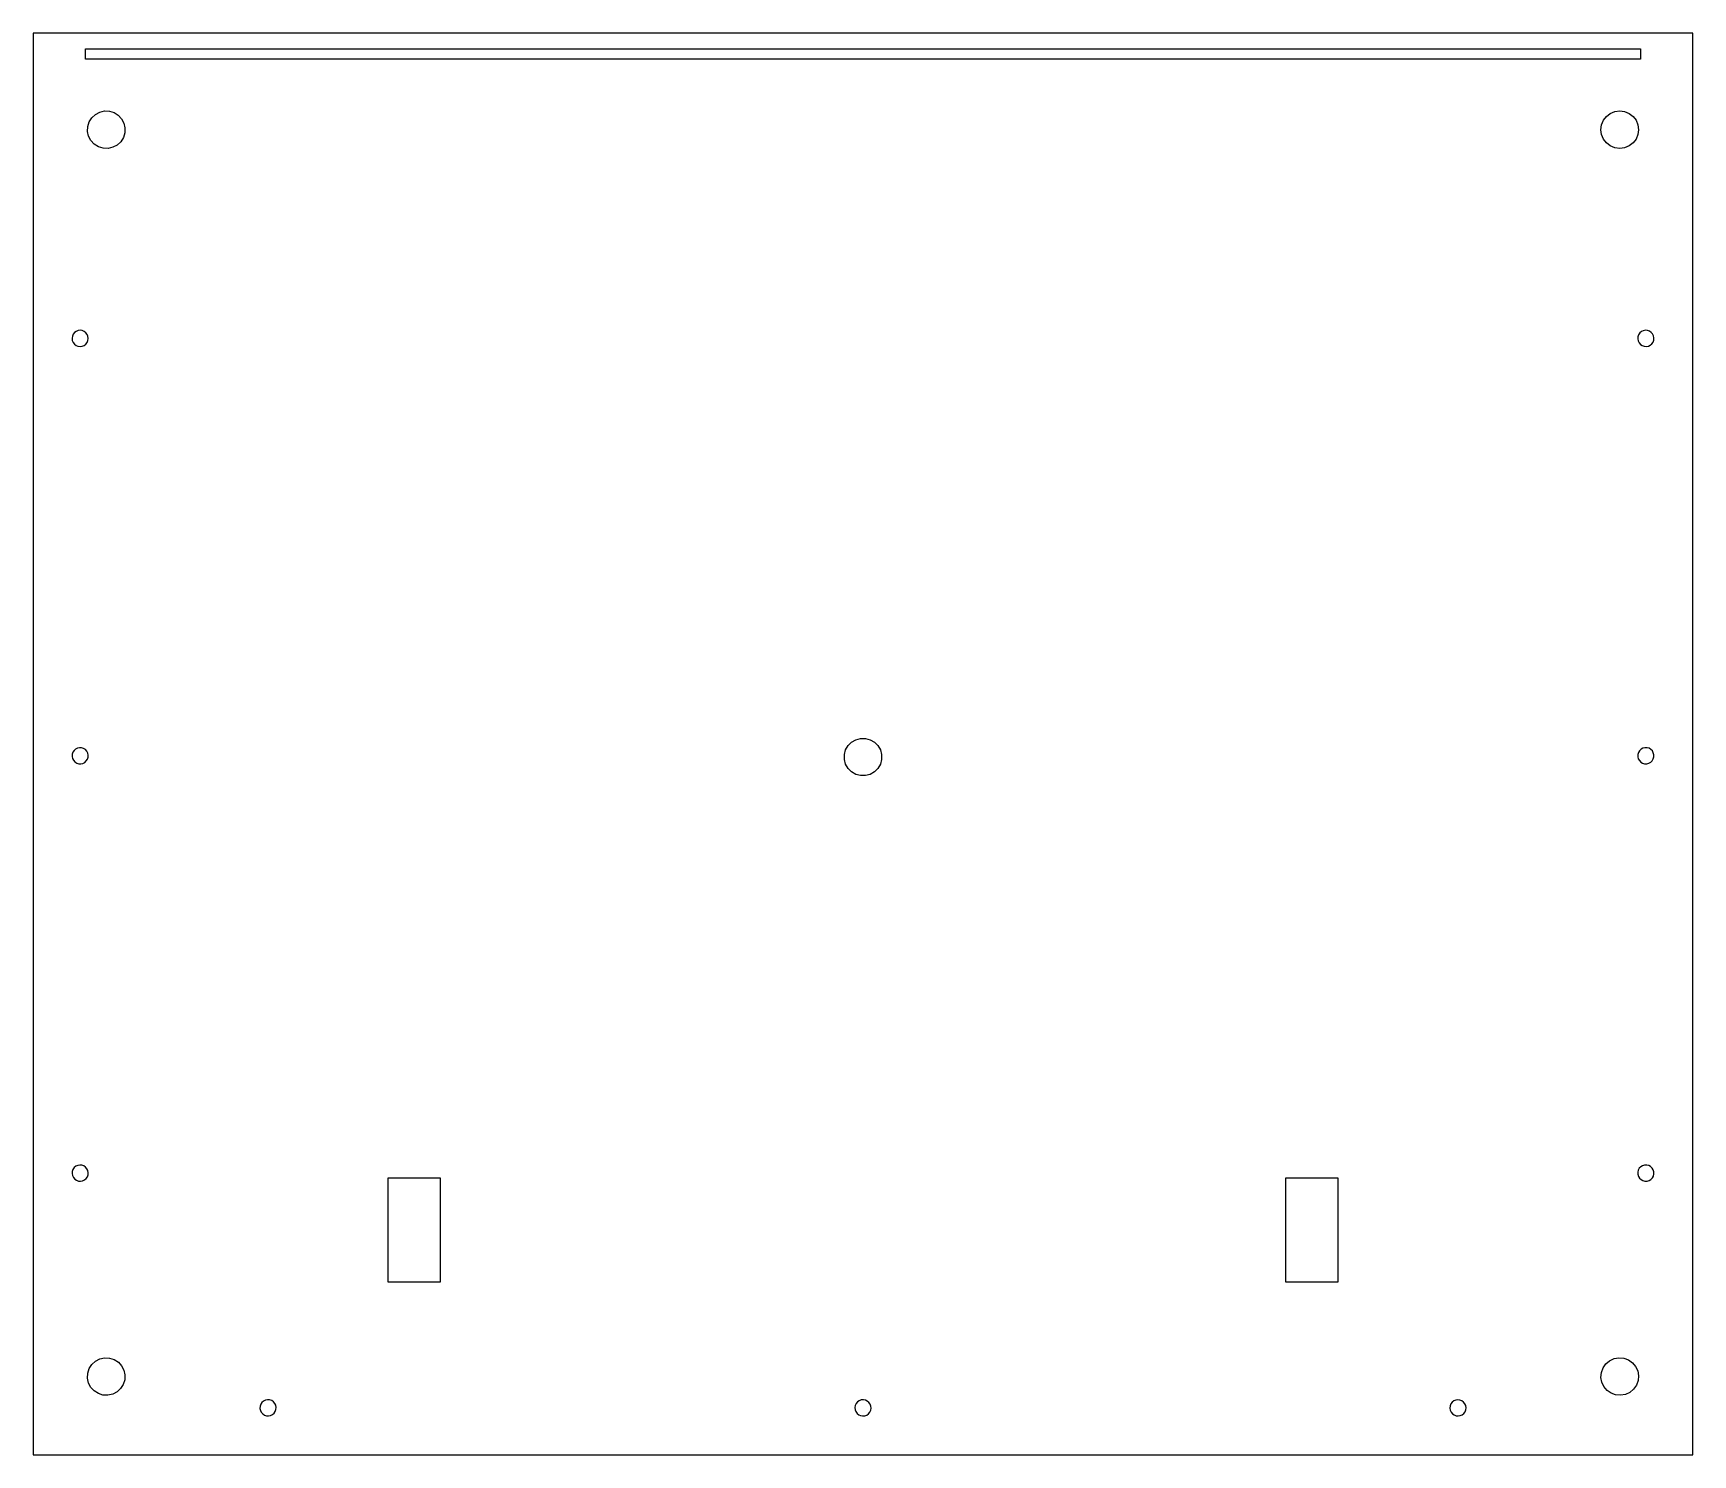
# Model space of a CAD drawing. Extents: x -264 to 54, y -133 to 140.
import ezdxf

# ---------------------------------------------------------------- set-up
doc = ezdxf.new("R2010")
doc.units = 0
doc.header["$MEASUREMENT"] = 0
doc.layers.get('0').update_dxf_attribs({"linetype": 'CONTINUOUS'})

msp = doc.modelspace()

# ---------------------------------------------------------------- linework, layer by layer
for p, q in [((54.19, 139.57), (-263.81, 139.57)), ((-263.81, 139.57), (-263.81, -132.93)), ((54.19, -132.93), (54.19, 139.57)), ((-253.81, 136.57), (44.19, 136.57)), ((-253.81, 134.57), (-253.81, 136.57)), ((44.19, 134.57), (-253.81, 134.57)), ((44.19, 136.57), (44.19, 134.57)), ((-251.89, 124), (-251.06, 124.44)), ((-251.06, 124.44), (-250.15, 124.65)), ((-250.15, 124.65), (-249.21, 124.62)), ((-249.21, 124.62), (-248.31, 124.34)), ((-248.31, 124.34), (-247.51, 123.84)), ((37.65, 123.61), (38.39, 124.18)), ((38.39, 124.18), (39.26, 124.54)), ((39.26, 124.54), (40.19, 124.67)), ((40.19, 124.67), (41.13, 124.54)), ((41.13, 124.54), (41.99, 124.18)), ((41.99, 124.18), (42.74, 123.61)), ((-253.39, 120.72), (-253.36, 121.66)), ((-253.36, 121.66), (-253.08, 122.56)), ((-253.08, 122.56), (-252.58, 123.36)), ((-252.58, 123.36), (-251.89, 124)), ((-247.51, 123.84), (-246.87, 123.15)), ((-246.87, 123.15), (-246.43, 122.32)), ((-246.43, 122.32), (-246.22, 121.41)), ((-246.22, 121.41), (-246.26, 120.47)), ((36.59, 121.07), (36.72, 122)), ((36.72, 120.13), (36.59, 121.07)), ((36.72, 122), (37.08, 122.87)), ((37.08, 122.87), (37.65, 123.61)), ((42.74, 123.61), (43.31, 122.87)), ((43.31, 122.87), (43.67, 122)), ((43.67, 122), (43.79, 121.07)), ((43.79, 121.07), (43.67, 120.13)), ((-253.18, 119.81), (-253.39, 120.72)), ((-252.74, 118.98), (-253.18, 119.81)), ((-252.1, 118.29), (-252.74, 118.98)), ((-251.3, 117.79), (-252.1, 118.29)), ((-250.4, 117.52), (-251.3, 117.79)), ((-248.55, 117.69), (-249.46, 117.48)), ((-247.72, 118.13), (-248.55, 117.69)), ((-247.03, 118.77), (-247.72, 118.13)), ((-246.53, 119.57), (-247.03, 118.77)), ((-246.26, 120.47), (-246.53, 119.57)), ((37.08, 119.27), (36.72, 120.13)), ((37.65, 118.52), (37.08, 119.27)), ((38.39, 117.95), (37.65, 118.52)), ((39.26, 117.59), (38.39, 117.95)), ((41.99, 117.95), (41.13, 117.59)), ((42.74, 118.52), (41.99, 117.95)), ((43.31, 119.27), (42.74, 118.52)), ((43.67, 120.13), (43.31, 119.27)), ((-249.46, 117.48), (-250.4, 117.52)), ((40.19, 117.47), (39.26, 117.59)), ((41.13, 117.59), (40.19, 117.47)), ((-256.3, 81.48), (-256.36, 81.08)), ((-256.36, 81.08), (-256.31, 80.67)), ((-256.31, 80.67), (-256.15, 80.3)), ((-256.14, 81.85), (-256.3, 81.48)), ((-256.15, 80.3), (-255.91, 79.98)), ((-255.89, 82.17), (-256.14, 81.85)), ((-255.91, 79.98), (-255.59, 79.73)), ((-255.57, 82.41), (-255.89, 82.17)), ((-255.59, 79.73), (-255.22, 79.57)), ((-255.2, 82.57), (-255.57, 82.41)), ((-255.22, 79.57), (-254.82, 79.52)), ((-254.8, 82.62), (-255.2, 82.57)), ((-254.82, 79.52), (-254.41, 79.57)), ((-254.39, 82.56), (-254.8, 82.62)), ((-254.41, 79.57), (-254.04, 79.72)), ((-254.02, 82.4), (-254.39, 82.56)), ((-254.04, 79.72), (-253.72, 79.96)), ((-253.7, 82.15), (-254.02, 82.4)), ((-253.72, 79.96), (-253.47, 80.28)), ((-253.46, 81.83), (-253.7, 82.15)), ((-253.47, 80.28), (-253.31, 80.65)), ((-253.31, 81.46), (-253.46, 81.83)), ((-253.26, 81.06), (-253.31, 81.46)), ((-253.31, 80.65), (-253.26, 81.06)), ((43.68, 81.38), (43.65, 80.98)), ((43.65, 80.98), (43.72, 80.58)), ((43.81, 81.77), (43.68, 81.38)), ((43.72, 80.58), (43.9, 80.22)), ((44.04, 82.1), (43.81, 81.77)), ((43.9, 80.22), (44.16, 79.91)), ((44.35, 82.36), (44.04, 82.1)), ((44.16, 79.91), (44.49, 79.68)), ((44.71, 82.54), (44.35, 82.36)), ((44.49, 79.68), (44.88, 79.55)), ((45.11, 82.61), (44.71, 82.54)), ((44.88, 79.55), (45.28, 79.52)), ((45.51, 82.58), (45.11, 82.61)), ((45.28, 79.52), (45.68, 79.59)), ((45.89, 82.45), (45.51, 82.58)), ((45.68, 79.59), (46.04, 79.77)), ((46.23, 82.22), (45.89, 82.45)), ((46.04, 79.77), (46.35, 80.03)), ((46.49, 81.91), (46.23, 82.22)), ((46.35, 80.03), (46.58, 80.37)), ((46.67, 81.55), (46.49, 81.91)), ((46.58, 80.37), (46.71, 80.75)), ((46.74, 81.15), (46.67, 81.55)), ((46.71, 80.75), (46.74, 81.15)), ((-107.66, 3.01), (-106.99, 3.67)), ((-106.99, 3.67), (-106.18, 4.14)), ((-106.18, 4.14), (-105.27, 4.39)), ((-105.27, 4.39), (-104.33, 4.38)), ((-104.33, 4.38), (-103.43, 4.14)), ((-103.43, 4.14), (-102.61, 3.67)), ((-102.61, 3.67), (-101.95, 3)), ((-256.33, 1.35), (-256.35, 0.95)), ((-256.35, 0.95), (-256.27, 0.55)), ((-256.2, 1.73), (-256.33, 1.35)), ((-256.27, 0.55), (-256.08, 0.19)), ((-255.98, 2.07), (-256.2, 1.73)), ((-256.08, 0.19), (-255.81, -0.11)), ((-255.68, 2.34), (-255.98, 2.07)), ((-255.32, 2.53), (-255.68, 2.34)), ((-254.93, 2.61), (-255.32, 2.53)), ((-254.52, 2.59), (-254.93, 2.61)), ((-254.14, 2.46), (-254.52, 2.59)), ((-253.8, 2.24), (-254.14, 2.46)), ((-253.93, -0.21), (-253.63, 0.06)), ((-253.53, 1.94), (-253.8, 2.24)), ((-253.63, 0.06), (-253.41, 0.4)), ((-253.34, 1.58), (-253.53, 1.94)), ((-253.41, 0.4), (-253.28, 0.78)), ((-253.26, 1.19), (-253.34, 1.58)), ((-253.28, 0.78), (-253.26, 1.19)), ((-108.38, 0.35), (-108.37, 1.29)), ((-108.13, -0.56), (-108.38, 0.35)), ((-108.37, 1.29), (-108.13, 2.2)), ((-108.13, 2.2), (-107.66, 3.01)), ((-101.95, 3), (-101.48, 2.19)), ((-101.48, 2.19), (-101.24, 1.28)), ((-101.24, 0.34), (-101.48, -0.56)), ((-101.24, 1.28), (-101.24, 0.34)), ((43.77, 1.68), (43.66, 1.29)), ((43.66, 1.29), (43.66, 0.88)), ((43.66, 0.88), (43.75, 0.49)), ((43.75, 0.49), (43.95, 0.14)), ((43.98, 2.03), (43.77, 1.68)), ((43.95, 0.14), (44.23, -0.15)), ((44.27, 2.31), (43.98, 2.03)), ((44.62, 2.51), (44.27, 2.31)), ((45.01, 2.6), (44.62, 2.51)), ((45.42, 2.6), (45.01, 2.6)), ((45.81, 2.49), (45.42, 2.6)), ((46.15, 2.28), (45.81, 2.49)), ((46.12, -0.18), (46.41, 0.11)), ((46.44, 1.99), (46.15, 2.28)), ((46.41, 0.11), (46.62, 0.45)), ((46.63, 1.64), (46.44, 1.99)), ((46.62, 0.45), (46.73, 0.84)), ((46.73, 1.25), (46.63, 1.64)), ((46.73, 0.84), (46.73, 1.25)), ((-255.81, -0.11), (-255.47, -0.33)), ((-255.47, -0.33), (-255.09, -0.46)), ((-255.09, -0.46), (-254.69, -0.48)), ((-254.69, -0.48), (-254.29, -0.4)), ((-254.29, -0.4), (-253.93, -0.21)), ((-107.66, -1.37), (-108.13, -0.56)), ((-107, -2.04), (-107.66, -1.37)), ((-106.19, -2.51), (-107, -2.04)), ((-105.28, -2.75), (-106.19, -2.51)), ((-104.34, -2.75), (-105.28, -2.75)), ((-103.43, -2.51), (-104.34, -2.75)), ((-102.62, -2.04), (-103.43, -2.51)), ((-101.95, -1.38), (-102.62, -2.04)), ((-101.48, -0.56), (-101.95, -1.38)), ((44.23, -0.15), (44.58, -0.36)), ((44.58, -0.36), (44.97, -0.47)), ((44.97, -0.47), (45.38, -0.47)), ((45.38, -0.47), (45.77, -0.37)), ((45.77, -0.37), (46.12, -0.18)), ((-256.32, -78.61), (-256.35, -79.01)), ((-256.35, -79.01), (-256.28, -79.41)), ((-256.18, -78.23), (-256.32, -78.61)), ((-256.28, -79.41), (-256.11, -79.78)), ((-255.95, -77.89), (-256.18, -78.23)), ((-255.65, -77.63), (-255.95, -77.89)), ((-255.28, -77.46), (-255.65, -77.63)), ((-254.88, -77.39), (-255.28, -77.46)), ((-254.48, -77.42), (-254.88, -77.39)), ((-254.1, -77.56), (-254.48, -77.42)), ((-253.77, -77.79), (-254.1, -77.56)), ((-253.5, -78.09), (-253.77, -77.79)), ((-253.33, -78.46), (-253.5, -78.09)), ((-253.43, -79.64), (-253.29, -79.26)), ((-253.26, -78.86), (-253.33, -78.46)), ((-253.29, -79.26), (-253.26, -78.86)), ((43.75, -78.37), (43.65, -78.76)), ((43.65, -78.76), (43.66, -79.17)), ((43.66, -79.17), (43.78, -79.56)), ((43.94, -78.02), (43.75, -78.37)), ((44.22, -77.72), (43.94, -78.02)), ((44.57, -77.52), (44.22, -77.72)), ((44.96, -77.4), (44.57, -77.52)), ((45.36, -77.39), (44.96, -77.4)), ((45.76, -77.49), (45.36, -77.39)), ((46.11, -77.68), (45.76, -77.49)), ((46.4, -77.96), (46.11, -77.68)), ((46.61, -78.31), (46.4, -77.96)), ((46.44, -79.85), (46.64, -79.5)), ((46.73, -78.7), (46.61, -78.31)), ((46.64, -79.5), (46.74, -79.1)), ((46.74, -79.1), (46.73, -78.7)), ((-256.11, -79.78), (-255.85, -80.08)), ((-255.85, -80.08), (-255.51, -80.31)), ((-255.51, -80.31), (-255.13, -80.45)), ((-255.13, -80.45), (-254.73, -80.48)), ((-254.73, -80.48), (-254.33, -80.41)), ((-254.33, -80.41), (-253.96, -80.24)), ((-253.96, -80.24), (-253.66, -79.97)), ((-253.66, -79.97), (-253.43, -79.64)), ((-195.81, -99.86), (-195.81, -79.86)), ((-195.81, -79.86), (-185.81, -79.86)), ((-185.81, -79.86), (-185.81, -99.86)), ((-23.81, -79.86), (-13.81, -79.86)), ((-23.81, -99.86), (-23.81, -79.86)), ((-13.81, -79.86), (-13.81, -99.86)), ((43.78, -79.56), (43.98, -79.9)), ((43.98, -79.9), (44.28, -80.18)), ((44.28, -80.18), (44.63, -80.38)), ((44.63, -80.38), (45.02, -80.48)), ((45.02, -80.48), (45.43, -80.47)), ((45.43, -80.47), (45.82, -80.35)), ((45.82, -80.35), (46.16, -80.14)), ((46.16, -80.14), (46.44, -79.85)), ((-185.81, -99.86), (-195.81, -99.86)), ((-13.81, -99.86), (-23.81, -99.86)), ((-251.04, -114.55), (-250.12, -114.35)), ((-250.12, -114.35), (-249.18, -114.39)), ((-249.18, -114.39), (-248.29, -114.67)), ((39.11, -114.5), (40.04, -114.34)), ((40.04, -114.34), (40.98, -114.42)), ((40.98, -114.42), (41.86, -114.74)), ((-253.39, -118.25), (-253.35, -117.31)), ((-253.35, -117.31), (-253.07, -116.42)), ((-253.07, -116.42), (-252.57, -115.62)), ((-252.57, -115.62), (-251.87, -114.99)), ((-251.87, -114.99), (-251.04, -114.55)), ((-248.29, -114.67), (-247.49, -115.17)), ((-247.49, -115.17), (-246.86, -115.87)), ((-246.86, -115.87), (-246.42, -116.7)), ((-246.42, -116.7), (-246.22, -117.62)), ((-246.22, -117.62), (-246.26, -118.56)), ((36.6, -118.09), (36.68, -117.15)), ((36.68, -117.15), (37, -116.27)), ((37, -116.27), (37.54, -115.5)), ((37.54, -115.5), (38.26, -114.9)), ((38.26, -114.9), (39.11, -114.5)), ((41.86, -114.74), (42.63, -115.28)), ((42.63, -115.28), (43.23, -116)), ((43.23, -116), (43.63, -116.85)), ((43.63, -116.85), (43.79, -117.78)), ((-253.19, -119.17), (-253.39, -118.25)), ((-252.75, -120), (-253.19, -119.17)), ((-252.12, -120.69), (-252.75, -120)), ((-251.32, -121.2), (-252.12, -120.69)), ((-247.05, -120.25), (-247.74, -120.88)), ((-246.54, -119.45), (-247.05, -120.25)), ((-246.26, -118.56), (-246.54, -119.45)), ((36.76, -119.02), (36.6, -118.09)), ((37.16, -119.87), (36.76, -119.02)), ((37.76, -120.59), (37.16, -119.87)), ((38.53, -121.13), (37.76, -120.59)), ((42.85, -120.37), (42.13, -120.97)), ((43.39, -119.6), (42.85, -120.37)), ((43.71, -118.72), (43.39, -119.6)), ((43.79, -117.78), (43.71, -118.72)), ((-250.43, -121.48), (-251.32, -121.2)), ((-249.49, -121.52), (-250.43, -121.48)), ((-248.57, -121.32), (-249.49, -121.52)), ((-247.74, -120.88), (-248.57, -121.32)), ((-220.32, -123.63), (-220.35, -124.03)), ((-220.19, -123.24), (-220.32, -123.63)), ((-219.97, -122.91), (-220.19, -123.24)), ((-219.66, -122.64), (-219.97, -122.91)), ((-219.3, -122.46), (-219.66, -122.64)), ((-218.9, -122.39), (-219.3, -122.46)), ((-218.5, -122.42), (-218.9, -122.39)), ((-218.11, -122.55), (-218.5, -122.42)), ((-217.78, -122.77), (-218.11, -122.55)), ((-217.51, -123.08), (-217.78, -122.77)), ((-217.34, -123.44), (-217.51, -123.08)), ((-217.26, -123.84), (-217.34, -123.44)), ((-217.29, -124.24), (-217.26, -123.84)), ((-106.29, -123.47), (-106.35, -123.87)), ((-106.35, -123.87), (-106.32, -124.28)), ((-106.12, -123.11), (-106.29, -123.47)), ((-105.86, -122.8), (-106.12, -123.11)), ((-105.53, -122.56), (-105.86, -122.8)), ((-105.15, -122.42), (-105.53, -122.56)), ((-104.74, -122.39), (-105.15, -122.42)), ((-104.35, -122.45), (-104.74, -122.39)), ((-103.98, -122.62), (-104.35, -122.45)), ((-103.67, -122.88), (-103.98, -122.62)), ((-103.43, -123.21), (-103.67, -122.88)), ((-103.29, -123.59), (-103.43, -123.21)), ((-103.33, -124.39), (-103.26, -124)), ((-103.26, -124), (-103.29, -123.59)), ((7.69, -123.56), (7.64, -123.97)), ((7.64, -123.97), (7.71, -124.37)), ((7.84, -123.19), (7.69, -123.56)), ((8.08, -122.86), (7.84, -123.19)), ((8.39, -122.61), (8.08, -122.86)), ((8.76, -122.45), (8.39, -122.61)), ((9.16, -122.38), (8.76, -122.45)), ((9.56, -122.43), (9.16, -122.38)), ((9.94, -122.58), (9.56, -122.43)), ((10.27, -122.82), (9.94, -122.58)), ((10.52, -123.13), (10.27, -122.82)), ((10.68, -123.5), (10.52, -123.13)), ((10.74, -123.9), (10.68, -123.5)), ((10.7, -124.3), (10.74, -123.9)), ((39.41, -121.45), (38.53, -121.13)), ((40.35, -121.53), (39.41, -121.45)), ((41.28, -121.37), (40.35, -121.53)), ((42.13, -120.97), (41.28, -121.37)), ((-220.35, -124.03), (-220.28, -124.43)), ((-220.28, -124.43), (-220.1, -124.79)), ((-220.1, -124.79), (-219.83, -125.1)), ((-219.83, -125.1), (-219.5, -125.32)), ((-219.5, -125.32), (-219.11, -125.45)), ((-219.11, -125.45), (-218.71, -125.48)), ((-218.71, -125.48), (-218.31, -125.4)), ((-218.31, -125.4), (-217.95, -125.23)), ((-217.95, -125.23), (-217.64, -124.96)), ((-217.64, -124.96), (-217.42, -124.63)), ((-217.42, -124.63), (-217.29, -124.24)), ((-106.32, -124.28), (-106.18, -124.66)), ((-106.18, -124.66), (-105.94, -124.99)), ((-105.94, -124.99), (-105.63, -125.24)), ((-105.63, -125.24), (-105.27, -125.41)), ((-105.27, -125.41), (-104.87, -125.48)), ((-104.87, -125.48), (-104.46, -125.45)), ((-104.46, -125.45), (-104.08, -125.31)), ((-104.08, -125.31), (-103.75, -125.07)), ((-103.75, -125.07), (-103.5, -124.76)), ((-103.5, -124.76), (-103.33, -124.39)), ((7.71, -124.37), (7.87, -124.74)), ((7.87, -124.74), (8.12, -125.05)), ((8.12, -125.05), (8.45, -125.29)), ((8.45, -125.29), (8.82, -125.44)), ((8.82, -125.44), (9.23, -125.48)), ((9.23, -125.48), (9.63, -125.42)), ((9.63, -125.42), (10, -125.26)), ((10, -125.26), (10.31, -125.01)), ((10.31, -125.01), (10.55, -124.68)), ((10.55, -124.68), (10.7, -124.3)), ((-263.81, -132.93), (54.19, -132.93))]:
    msp.add_line(p, q)

doc.saveas('drawing.dxf')
